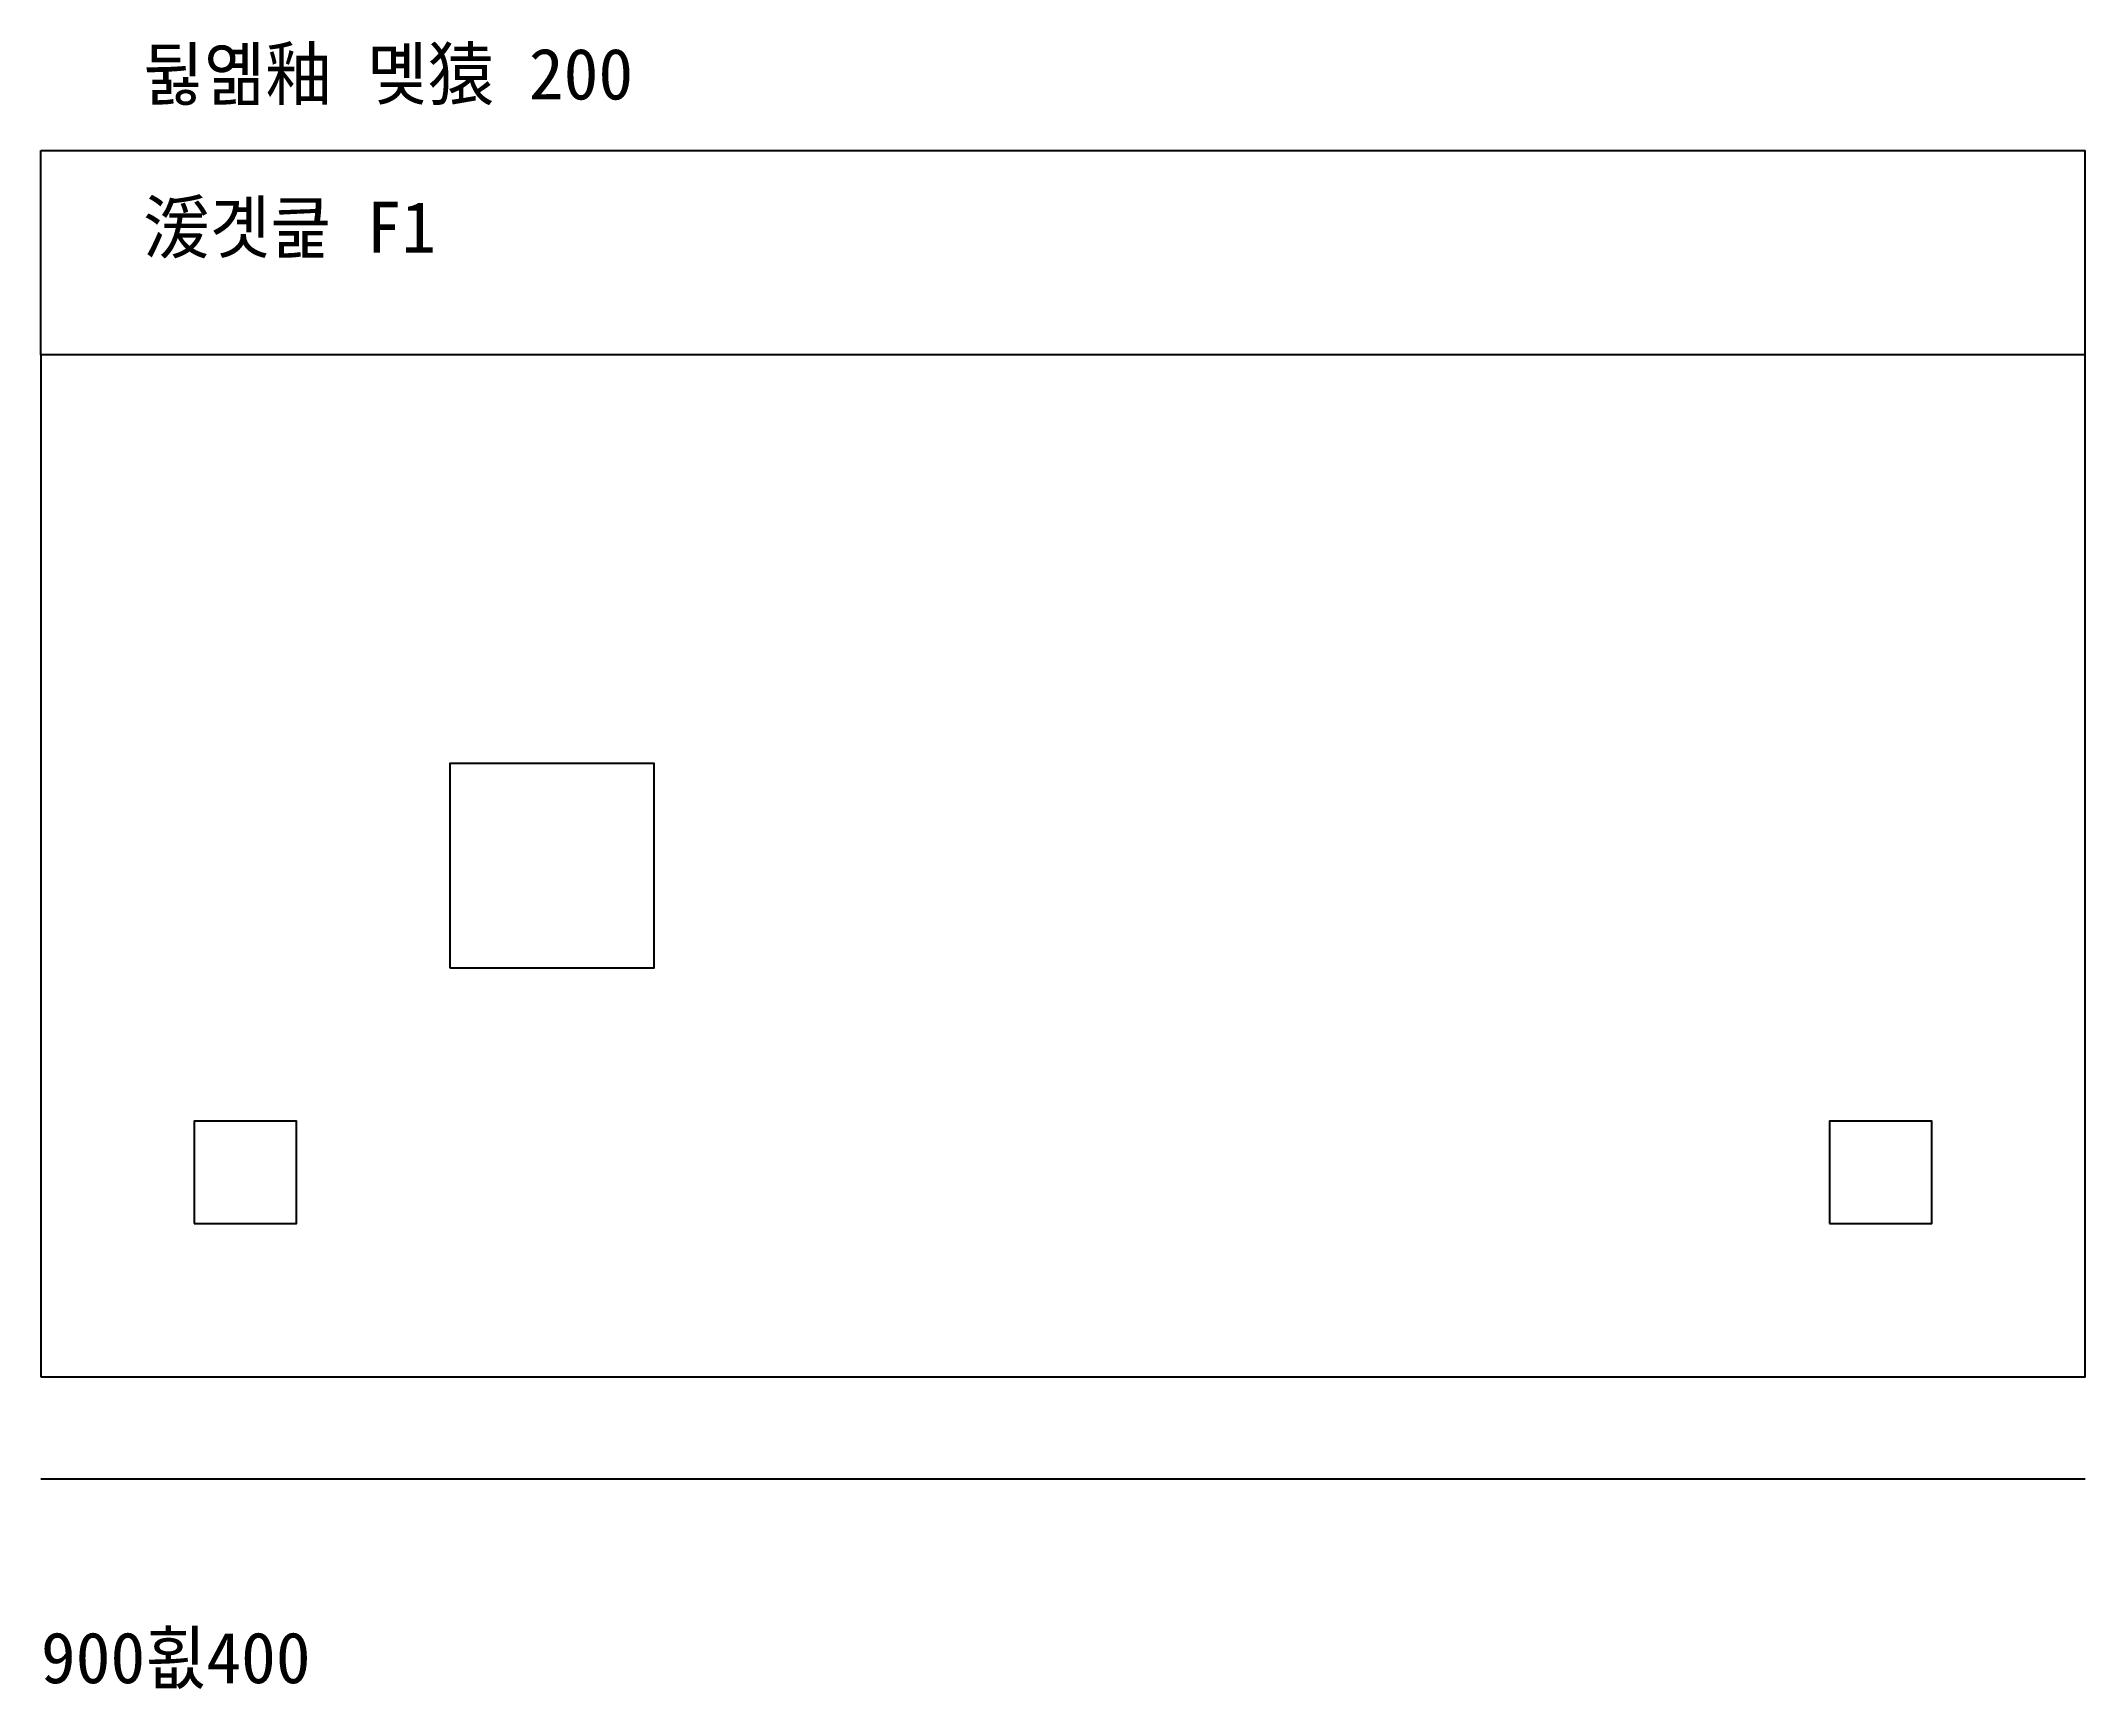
# Model space of a CAD drawing. Header units: metres. Extents: x 0 to 10000, y -1529 to 6537.
import ezdxf

# ---------------------------------------------------------------- set-up
doc = ezdxf.new("R2010")
doc.units = ezdxf.units.M
for name, color, linetype in [('COL', 5, 'Continuous'), ('DIM', 2, 'Continuous'), ('TEXT', 7, 'Continuous'), ('WALL', 3, 'Continuous'), ('뒳옒釉', 1, 'Continuous')]:
    doc.layers.add(name, color=color, linetype=linetype)
doc.styles.add('OpenSansCondensed-Light', font='OpenSansCondensed-Light.ttf')
doc.dimstyles.new('EZDXF', dxfattribs={"dimtxt": 0.25, "dimasz": 0.175, "dimexe": 0.375, "dimexo": 0.125, "dimgap": 0.1, "dimtad": 1, "dimlfac": 100, "dimzin": 12, "dimdsep": 46, "dimtxsty": 'OpenSansCondensed-Light', "dimcen": 2.5, "dimazin": 3, "dimtfac": 0.5, "dimtmove": 2, "dimatfit": 3})

# ---------------------------------------------------------------- blocks, each defined once
blk = doc.blocks.new('湲곕뫁')
blk.add_lwpolyline([(-250, -250), (250, -250), (250, 250), (-250, 250)], close=True)
blk = doc.blocks.new('_ARCHTICK')
at = {"color": 0, "linetype": 'ByBlock', "const_width": 0.15}
blk.add_lwpolyline([(-0.5, -0.5), (0.5, 0.5)], dxfattribs=at)
blk = doc.blocks.new('*D1')
for p, q in [((0, 5000.125), (0, 6000.375)), ((10000, 5000.125), (10000, 6000.375)), ((0, 6000), (10000, 6000))]:
    blk.add_line(p, q)
at = {"layer": 'Defpoints'}
for p in [(0, 6000), (0, 5000), (10000, 5000)]:
    blk.add_point(p, dxfattribs=at)
at = {"layer": 'DIM', "xscale": 0.175, "yscale": 0.175, "rotation": 180}
blk.add_blockref('_ARCHTICK', (0, 6000), dxfattribs=at)
at = {"layer": 'DIM', "xscale": 0.175, "yscale": 0.175}
blk.add_blockref('_ARCHTICK', (10000, 6000), dxfattribs=at)
at = {"layer": 'DIM', "insert": (5000, 6000.225), "char_height": 0.25, "attachment_point": 5, "style": 'OpenSansCondensed-Light'}
blk.add_mtext('1000000', dxfattribs=at)

msp = doc.modelspace()

# ---------------------------------------------------------------- linework, layer by layer
at = {"layer": 'WALL'}
msp.add_line((0, -500), (10000, -500), dxfattribs=at)
at = {"layer": '뒳옒釉'}
for points in [[(0, 0), (10000, 0), (10000, 5000), (0, 5000)], [(2000, 2000), (3000, 2000), (3000, 3000), (2000, 3000)]]:
    msp.add_lwpolyline(points, close=True, dxfattribs=at)

# ---------------------------------------------------------------- block references
at = {"layer": 'COL'}
for p in [(1000, 1000), (9000, 1000)]:
    msp.add_blockref('湲곕뫁', p, dxfattribs=at)

# ---------------------------------------------------------------- texts
at = {"layer": 'TEXT'}
for s, p in [('湲곗큹 F1', (500, 5500)), ('900횞400', (0, -1500))]:
    msp.add_text(s, height=250, dxfattribs=at).set_placement(p)
at = {"layer": 'TEXT', "insert": (500, 6500), "char_height": 250, "attachment_point": 1}
msp.add_mtext('뒳옒釉 몢猿 200', dxfattribs=at)

# ---------------------------------------------------------------- dimensions: what is measured, and where the dimension line sits
at = {"layer": 'DIM'}
dim = msp.add_linear_dim(base=(0, 6000), p1=(0, 5000), p2=(10000, 5000), dimstyle='EZDXF', dxfattribs=at)
dim.commit()
dim.dimension.update_dxf_attribs({"geometry": '*D1', "text_midpoint": (5000, 6000.225)})

doc.saveas('drawing.dxf')
